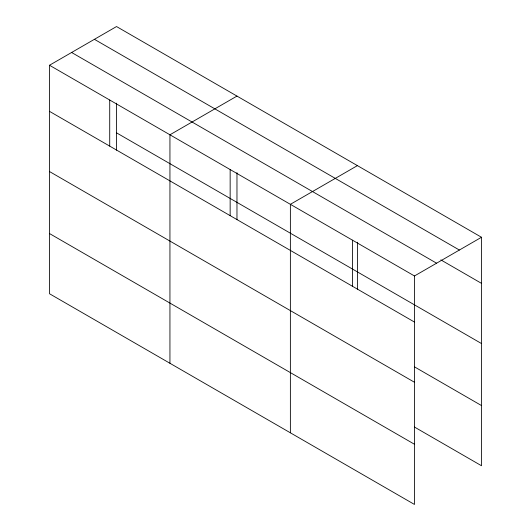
<?xml version="1.0" encoding="UTF-8"?>
<svg xmlns="http://www.w3.org/2000/svg" width="531" height="531" viewBox="0 0 531 531"><rect width="100%" height="100%" fill="white"/><g stroke="black" fill="none" stroke-linecap="round" stroke-linejoin="round"><path stroke-width="0.8" d="M116.528 150.2L116.528 103.153M236.972 172.688L236.972 219.734M357.416 242.222L357.409 289.269M414.465 427.043L481.504 465.747L481.504 237.264L116.528 26.55L49.496 65.253L49.496 293.736L414.472 504.45L414.472 275.967L49.496 65.253M236.972 96.084L169.94 134.788L169.94 363.27M357.416 165.619L290.377 204.322L290.377 432.805M414.472 275.967L481.504 237.264M94.412 39.321L459.381 250.035M440.856 259.891L481.504 283.362M71.619 52.483L436.588 263.197M116.528 132.836L481.504 343.55M49.496 111.351L414.472 322.065M414.465 366.855L481.504 405.558M49.496 171.54L414.472 382.254M49.496 233.547L414.472 444.261M352.425 240.145L352.425 286.242M230.155 169.555L230.155 215.652M109.718 100.02L109.718 146.118"/></g></svg>
